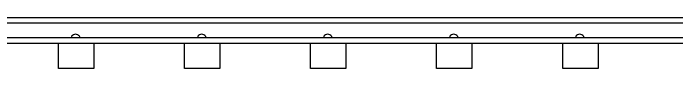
# Model space of a CAD drawing. Extents: x 232357 to 307872, y -9829 to 33775.
# Drawn here: x 275568 to 281985, y 5467 to 5965 of the extents above; entities that cross this region are included whole.
import ezdxf

# ---------------------------------------------------------------- set-up
doc = ezdxf.new("R2010")
doc.units = 0
doc.header["$LTSCALE"] = 750
doc.header["$MEASUREMENT"] = 0
doc.layers.get('0').update_dxf_attribs({"linetype": 'CONTINUOUS'})

msp = doc.modelspace()

# ---------------------------------------------------------------- linework, layer by layer
at = {"color": 0, "lineweight": -2}
for p, q in [((274148.1, 5964.8), (295278.7, 5964.8)), ((274148.1, 5910.7), (295278.7, 5910.7)), ((276133, 5783.1), (276134.2, 5768.5)), ((276208.2, 5783.1), (276207, 5768.5)), ((277352.1, 5783.1), (277353.3, 5768.5)), ((277427.3, 5783.1), (277426.1, 5768.5)), ((278571.1, 5783.1), (278572.3, 5768.5)), ((278646.4, 5783.1), (278645.2, 5768.5)), ((279790.2, 5783.1), (279791.4, 5768.5)), ((279865.5, 5783.1), (279864.2, 5768.5)), ((281009.3, 5783.1), (281010.5, 5768.5)), ((281084.5, 5783.1), (281083.3, 5768.5)), ((274148.1, 5768.5), (295278.7, 5768.5)), ((274148.1, 5714.5), (295278.7, 5714.5))]:
    msp.add_line(p, q, dxfattribs=at)
for points in [[(276006.1, 5714.5), (276347.7, 5714.5), (276347.7, 5467.5), (276006.1, 5467.5)], [(277225.1, 5714.5), (277566.8, 5714.5), (277566.8, 5467.5), (277225.1, 5467.5)], [(278444.2, 5714.5), (278785.9, 5714.5), (278785.9, 5467.5), (278444.2, 5467.5)], [(279663.3, 5714.5), (280004.9, 5714.5), (280004.9, 5467.5), (279663.3, 5467.5)], [(280882.4, 5714.5), (281224, 5714.5), (281224, 5467.5), (280882.4, 5467.5)]]:
    msp.add_lwpolyline(points, close=True, dxfattribs=at)
for centre in [(276170.6, 5751.3), (277389.7, 5751.3), (278608.8, 5751.3), (279827.8, 5751.3), (281046.9, 5751.3)]:
    msp.add_arc(centre, 49.2, 40.14309, 139.85691, dxfattribs=at)

doc.saveas('drawing.dxf')
